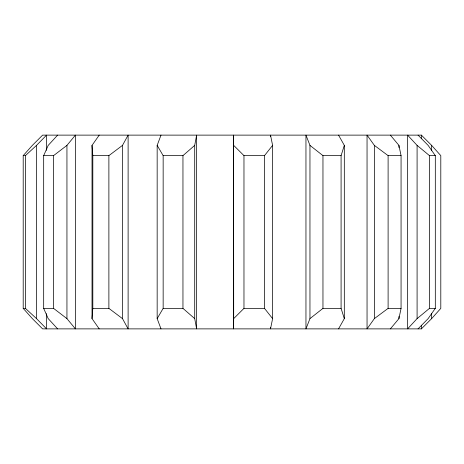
<?xml version="1.0" encoding="UTF-8"?>
<svg xmlns="http://www.w3.org/2000/svg" width="464" height="464" viewBox="0 0 464 464"><rect width="100%" height="100%" fill="white"/><g stroke="black" fill="none" stroke-linecap="round" stroke-linejoin="round"><path stroke-width="0.7" d="M233.688 318.623L233.601 328.877L233.601 135.123L233.688 318.623L243.971 308.369L264.492 308.369L272.606 318.623L270.518 328.877L270.518 327.433M99.215 328.877L92.029 318.623L92.817 308.369L92.817 155.631L92.029 145.377L99.215 135.123M194.706 145.377L196.626 135.123L196.626 328.877L194.706 318.623L194.706 145.377L182.955 155.631L163.154 155.631L157.163 145.377L161.002 135.123M390.357 328.877L398.93 318.623L401.064 308.369L401.064 155.631L398.93 145.377L390.357 135.123M338.552 328.877L344.317 318.623L341.086 308.369L341.086 155.631L344.317 145.377L338.552 135.123M309.958 318.623L305.956 328.877L305.956 135.123L309.958 145.377L309.958 318.623L322.961 308.369L341.086 308.369M57.64 328.877L48.204 318.623L43.674 308.369L43.674 155.631L48.204 145.377L57.64 135.123M92.817 155.631L108.883 155.631L122.49 145.377L128.116 135.123L128.116 328.877L122.49 318.623L108.883 308.369L92.817 308.369M161.002 328.877L157.163 318.623L163.154 308.369L163.154 155.631M418.058 135.123L428.133 145.377L435.313 155.631L435.313 308.369L428.133 318.623L418.058 328.877M401.064 308.369L388.107 308.369L374.361 318.623L367.047 328.877L367.047 135.123L374.361 145.377L388.107 155.631L401.064 155.631M264.492 308.369L264.492 155.631L272.606 145.377L270.518 135.123L270.518 136.567M43.674 155.631L53.557 155.631L66.944 145.377L75.423 135.123L75.423 328.877L66.944 318.623L53.557 308.369L43.674 308.369M23.2 155.631L32.364 145.377L42.613 135.123L421.387 135.123L431.636 145.377L440.8 155.631L440.8 308.369L431.636 318.623L421.387 328.877L42.613 328.877L32.364 318.623L23.2 308.369L23.2 155.631L25.398 155.631L36.528 145.377L46.562 135.123L46.562 150.307M435.313 308.369L429.484 308.369L417.09 318.623L407.583 328.877L407.583 135.123L417.09 145.377L429.484 155.631L435.313 155.631M233.688 145.377L243.971 155.631L264.492 155.631M309.958 145.377L322.961 155.631L341.086 155.631M23.2 308.369L25.398 308.369L36.528 318.623L46.562 328.877L46.562 313.693M163.154 308.369L182.955 308.369L194.706 318.623M431.636 145.377L431.636 150.452M431.636 313.548L431.636 318.623M429.484 155.631L429.484 308.369M421.387 135.123L421.387 138.736M421.387 325.264L421.387 328.877M417.09 145.377L417.09 318.623M398.93 145.377L398.93 147.552M398.93 316.448L398.93 318.623M388.107 155.631L388.107 308.369M374.361 145.377L374.361 318.623M344.317 145.377L344.317 318.623M322.961 155.631L322.961 308.369M272.606 145.377L272.606 318.623M243.971 155.631L243.971 308.369M182.955 155.631L182.955 308.369M157.163 145.377L157.163 318.623M122.49 145.377L122.49 318.623M108.883 155.631L108.883 308.369M92.029 145.377L92.029 318.623M66.944 145.377L66.944 318.623M53.557 155.631L53.557 308.369M36.528 145.377L36.528 318.623M25.398 155.631L25.398 308.369"/></g></svg>
